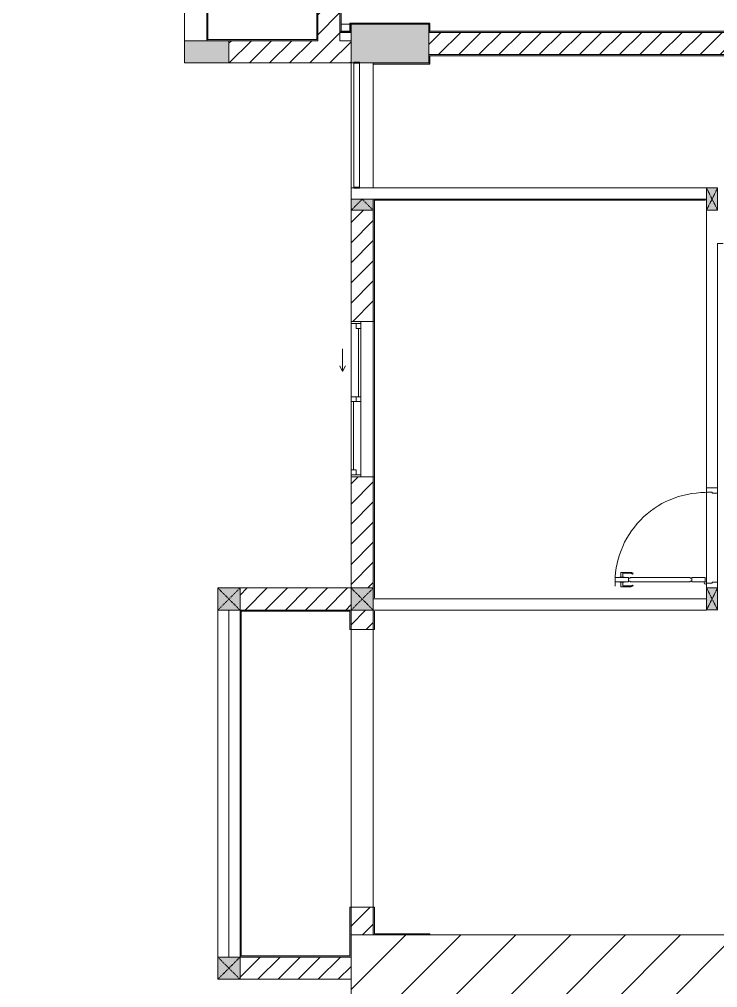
# Model space of a CAD drawing. Header units: millimetres. Extents: x 50254 to 245170, y 481 to 78637.
# Drawn here: x 222282 to 228568, y 61437 to 70155 of the extents above; entities that cross this region are included whole.
import ezdxf

# ---------------------------------------------------------------- set-up
doc = ezdxf.new("R2010")
doc.units = ezdxf.units.MM
doc.linetypes.add('IMPORT-Dash _2_', pattern=[6, 3, -3])
for name, color, linetype, lineweight in [('A-DETL-GENF-6', 20, 'Continuous', 9), ('A-DETL-GENF-7', 53, 'Continuous', 9), ('A-DETL-THIN-2', 151, 'Continuous', 9), ('A-DOOR-5', 53, 'Continuous', 9), ('A-FLOR-1-1', 53, 'Continuous', 9), ('A-FLOR-4', 53, 'Continuous', 9), ('A-FLOR-HRAL-5', 53, 'Continuous', 9), ('A-GLAZ-5', 53, 'Continuous', 9), ('A-WALL-1-1', 53, 'Continuous', 9), ('A-WALL-7', 53, 'Continuous', 9), ('A-WALL-PATT-3', 53, 'Continuous', 9), ('A-WALL-PATT-4', 130, 'Continuous', 9), ('A_1404_dwg-1', 53, 'Continuous', 9), ('I-WALL-1-1', 53, 'Continuous', 9), ('I-WALL-2', 53, 'Continuous', 9), ('S-COLS-1', 130, 'Continuous', 9), ('S-COLS-10', 130, 'IMPORT-Dash _2_', 9), ('S-COLS-2-1', 53, 'Continuous', 9), ('S-COLS-4-1', 53, 'Continuous', 9), ('S-COLS-9', 53, 'Continuous', 9), ('S-COLS-HDLN-2', 53, 'IMPORT-Dash _2_', 9)]:
    doc.layers.add(name, color=color, linetype=linetype, lineweight=lineweight)
pattern_1 = [(45, (0, 0), (-90.50967, 90.50967), [])]

# ---------------------------------------------------------------- blocks, each defined once
blk = doc.blocks.new('A_1404_dwg_NCV_TKTC_KET CAU_rvt-1-TKTC_MB HOÀN THIỆN SÀN TẦNG 3-4-4819833-KeyPlan-CH1')
at = {"layer": 'S-COLS-1'}
for points in [[(107652.6, 69761.9), (108152.6, 69761.9), (108152.6, 70111.9), (107452.6, 70111.9), (107452.6, 69761.9), (107477.5, 69761.9), (107477.5, 69769), (107527.5, 69769), (107527.5, 69761.9)], [(106088.5, 69761.9), (106352.4, 69761.9), (106352.4, 69961.9), (105952.4, 69961.9), (105952.6, 69761.9)]]:
    blk.add_hatch(color=256, dxfattribs=at).paths.add_polyline_path(points)
at = {"layer": 'A-FLOR-1-1'}
for p, q in [((105952.4, 76536.9), (105952.4, 69961.9)), ((107452.4, 68636.5), (107452.4, 65035.3)), ((106252.6, 64835.3), (106252.6, 61713.6))]:
    blk.add_line(p, q, dxfattribs=at)
at = {"layer": 'S-COLS-2-1'}
for p, q in [((107452.6, 70036.9), (107452.6, 69761.9)), ((108152.6, 69836.9), (108152.6, 70036.9)), ((107652.6, 61911.9), (107452.6, 61911.9)), ((107452.6, 61711.9), (107452.6, 61578))]:
    blk.add_line(p, q, dxfattribs=at)
at = {"layer": 'S-COLS-2-1', "flags": 128}
blk.add_lwpolyline([(106152.6, 69961.9), (105952.4, 69961.9), (105952.4, 69761.9), (106352.4, 69761.9), (106352.4, 69961.9)], dxfattribs=at)
blk = doc.blocks.new('A_1404_dwg_DOOR_CW_01 CANH MO-PANEL KINH - DIW_01-900x2200-CỬA GỖ VÂN LAMINATE-553393-TKTC_MB HOÀN THIỆN SÀN TẦNG 3-4-4819840-KeyPlan-CH1')
at = {"layer": 'A-DETL-GENF-7'}
for p, q in [((46582.1, 38482.4), (46582.1, 38521.4)), ((46665.6, 38525.4), (46586.1, 38525.4)), ((46599.1, 38482.4), (46599.1, 38513.4)), ((46603.1, 38517.4), (46665.6, 38517.4)), ((46691.4, 38517.2), (46686.8, 38510.7)), ((46582.1, 38438.4), (46582.1, 38399.4)), ((46665.6, 38395.4), (46586.1, 38395.4)), ((46599.1, 38438.4), (46599.1, 38407.4)), ((46603.1, 38403.4), (46665.6, 38403.4)), ((46691.4, 38403.5), (46686.8, 38410.1))]:
    blk.add_line(p, q, dxfattribs=at)
at = {"layer": 'A-DETL-GENF-7', "flags": 128}
for points in [[(46530.6, 38440.4), (46530.6, 38480.4), (46650.6, 38480.4), (46650.6, 38440.4)], [(46610.3, 38482.4), (46610.3, 38480.4), (46570.8, 38480.4), (46570.8, 38482.4)], [(47206.6, 38474.4), (47206.6, 38480.4), (46664.6, 38480.4), (46664.6, 38474.4), (46650.6, 38474.4), (46650.6, 38446.4), (46664.6, 38446.4), (46664.6, 38440.4), (47206.6, 38440.4), (47206.6, 38446.4), (47220.6, 38446.4), (47220.6, 38474.4)], [(47220.6, 38480.4), (47220.6, 38440.4), (47340.6, 38440.4), (47340.6, 38480.4)], [(46610.3, 38438.4), (46610.3, 38440.4), (46570.8, 38440.4), (46570.8, 38438.4)]]:
    blk.add_lwpolyline(points, close=True, dxfattribs=at)
at = {"layer": 'A-DETL-GENF-7'}
blk.add_circle((47342.6, 38430.4), 10, dxfattribs=at)
for centre, radius, start, end in [((47342.6, 38430.4), 814, 90, 182), ((46586.1, 38521.4), 4, 90, 180), ((46603.1, 38513.4), 4, 90, 180), ((46665.6, 38480.4), 45, 55, 90), ((46665.6, 38480.4), 37, 55, 90), ((46586.1, 38399.4), 4, 180, 270), ((46603.1, 38407.4), 4, 180, 270), ((46665.6, 38440.4), 37, 270, 305), ((46665.6, 38440.4), 45, 270, 305)]:
    blk.add_arc(centre, radius, start, end, dxfattribs=at)
at = {"layer": 'A-DOOR-5'}
blk.add_line((47352.6, 38430.4), (47352.6, 38455.4), dxfattribs=at)
at = {"layer": 'A-DOOR-5', "flags": 128}
for points in [[(47452.6, 39237.4), (47452.6, 39287.4), (47352.6, 39287.4), (47352.6, 39247.4), (47402.6, 39247.4), (47402.6, 39237.4)], [(47452.6, 38387.4), (47452.6, 38437.4), (47402.6, 38437.4), (47402.6, 38427.4), (47352.6, 38427.4), (47352.6, 38387.4)]]:
    blk.add_lwpolyline(points, close=True, dxfattribs=at)
blk = doc.blocks.new('A_1404_dwg_Railing - 50 x 10mm-901205-TKTC_MB HOÀN THIỆN SÀN TẦNG 3-4-4819861-KeyPlan-CH1')
at = {"layer": 'A-FLOR-HRAL-5', "flags": 128}
blk.add_lwpolyline([(107527.5, 69769), (107477.5, 69769), (107477.5, 69759), (107527.5, 69759)], close=True, dxfattribs=at)
blk = doc.blocks.new('A_1404_dwg_Railing - Railing-883597-TKTC_MB HOÀN THIỆN SÀN TẦNG 3-4-4819889-KeyPlan-CH1')
at = {"layer": 'A-FLOR-HRAL-5'}
for p, q in [((107477.5, 69759), (107477.5, 68644)), ((107527.5, 68644), (107527.5, 69759))]:
    blk.add_line(p, q, dxfattribs=at)
for p in [(0, 0), (0, -1125)]:
    blk.add_blockref('A_1404_dwg_Railing - 50 x 10mm-901205-TKTC_MB HOÀN THIỆN SÀN TẦNG 3-4-4819861-KeyPlan-CH1', p)
blk = doc.blocks.new('A_1404_dwg_G1_SOF - BO TRU - 100x200-745959-TKTC_MB HOÀN THIỆN SÀN TẦNG 3-4-4819847-KeyPlan-CH1')
at = {"layer": 'S-COLS-1'}
blk.add_hatch(color=256, dxfattribs=at).paths.add_polyline_path([(111052.6, 40036.9), (111052.6, 40236.9), (110952.6, 40236.9), (110952.6, 40036.9)])
at = {"layer": 'S-COLS-9', "flags": 128}
blk.add_lwpolyline([(110952.6, 40036.9), (111052.6, 40036.9), (111052.6, 40236.9), (110952.6, 40236.9)], close=True, dxfattribs=at)
at = {"layer": 'S-COLS-HDLN-2'}
for p, q in [((110952.6, 40036.9), (111052.6, 40236.9)), ((111052.6, 40036.9), (110952.6, 40236.9))]:
    blk.add_line(p, q, dxfattribs=at)
blk = doc.blocks.new('A_1404_dwg_NCV_TKTC_TANG 3 - 4_rvt-1-TKTC_MB HOÀN THIỆN SÀN TẦNG 3-4-4819943-KeyPlan-CH1')
at = {"layer": 'A-WALL-PATT-4'}
h = blk.add_hatch(color=256, dxfattribs=at)
h.paths.add_polyline_path([(107142.6, 69961.9), (107152.6, 69961.9), (107152.6, 70362.4), (107142.6, 70360.3), (107142.6, 69971.9)])
h.paths.add_polyline_path([(107142.6, 72862.4), (107152.6, 72862.4), (107152.6, 73226.9), (107142.6, 73226.9)])
h = blk.add_hatch(color=256, dxfattribs=at)
h.paths.add_polyline_path([(107362.6, 70046.9), (107362.6, 70362.4), (107352.6, 70362.4), (107352.6, 70046.9)])
h.paths.add_polyline_path([(107352.6, 72862.4), (107362.6, 72862.4), (107362.6, 73226.9), (107352.6, 73226.9)])
for points in [[(107452.6, 70046.9), (107451.8, 70121.9), (107442.6, 70121.9), (107442.6, 70046.9)], [(108162.6, 70111.9), (108162.6, 70121.9), (107452.6, 70121.9), (107452.6, 70111.9), (108152.6, 70111.9)], [(108162.6, 70036.9), (108162.6, 70111.9), (108152.6, 70111.9), (108152.6, 70036.9)], [(107362.6, 70036.9), (107452.6, 70036.9), (107452.6, 70046.9), (107352.6, 70046.9), (107352.6, 70036.9)], [(110342.6, 70036.9), (114142.6, 70036.9), (114142.6, 70046.9), (108162.6, 70046.9), (108162.6, 70036.9), (109764.9, 70036.9)], [(107142.6, 69961.9), (107142.6, 69971.9), (106152.6, 69971.9), (106152.6, 69961.9), (106352.4, 69961.9)], [(109764.9, 69826.9), (111752.6, 69826.9), (111752.6, 69836.9), (108152.6, 69836.9), (108152.6, 69826.9), (108162.6, 69826.9)], [(107652.6, 69751.9), (108152.6, 69751.9), (108152.6, 69761.9), (107652.6, 69761.9)], [(108162.6, 69751.9), (108162.6, 69826.9), (108152.6, 69826.9), (108152.6, 69751.9)], [(107662.6, 68526.9), (110652.6, 68526.9), (110652.6, 68536.9), (107652.6, 68536.9), (107652.6, 68526.9)], [(106452.6, 64826.9), (107442.6, 64826.9), (107442.6, 64836.9), (106452.6, 64835.3)], [(108162.6, 61912), (108162.6, 61922), (107662.6, 61922), (107662.6, 61912), (108152.6, 61912)], [(107442.6, 61711.9), (107442.6, 61721.9), (106452.6, 61721.9), (106452.6, 61711.9)]]:
    blk.add_hatch(color=256, dxfattribs=at).paths.add_polyline_path(points)
h = blk.add_hatch(color=256, dxfattribs=at)
h.paths.add_polyline_path([(107652.6, 64936.9), (107662.6, 64936.9), (107662.6, 66035.3), (107652.6, 66035.3), (107652.6, 65035.3)])
h.paths.add_polyline_path([(107652.6, 67435.3), (107662.6, 67435.3), (107662.6, 68526.9), (107652.6, 68526.9), (107652.6, 68435.3)])
h = blk.add_hatch(color=256, dxfattribs=at)
h.paths.add_polyline_path([(107452.6, 61711.9), (107452.6, 62160.3), (107442.6, 62160.3), (107442.6, 61711.9)])
h.paths.add_polyline_path([(107442.6, 64660.3), (107452.6, 64660.3), (107452.6, 64836.9), (107442.6, 64835.3)])
h = blk.add_hatch(color=256, dxfattribs=at)
h.paths.add_polyline_path([(107662.6, 61912), (107662.6, 62160.3), (107652.6, 62160.3), (107652.6, 61912)])
h.paths.add_polyline_path([(107652.6, 64660.3), (107662.6, 64660.3), (107662.6, 64826.9), (107652.6, 64826.9)])
at = {"layer": 'A-FLOR-4'}
for p, q in [((107362.6, 70111.9), (107442.6, 70111.9)), ((110652.6, 65077.4), (110652.6, 65897.4)), ((110752.6, 65887.4), (110752.6, 65087.4)), ((107652.6, 64835.3), (107652.6, 64826.9)), ((107652.6, 64660.3), (107652.6, 62160.3))]:
    blk.add_line(p, q, dxfattribs=at)
at = {"layer": 'A-FLOR-4', "flags": 128}
blk.add_lwpolyline([(107452.6, 64660.3), (107452.6, 62160.3), (107652.6, 62160.3), (107652.6, 64660.3)], close=True, dxfattribs=at)
at = {"layer": 'A-WALL-1-1'}
for p, q in [((110652.6, 68636.9), (107527.5, 68636.9)), ((107452.6, 68536.9), (107652.6, 68536.9)), ((107652.6, 68536.9), (110652.6, 68536.9)), ((110652.6, 65937.4), (110752.6, 65937.4)), ((110752.6, 65037.4), (110652.6, 65037.4)), ((107652.6, 64936.9), (107652.6, 64836.9)), ((110652.5, 64936.9), (107652.6, 64936.9)), ((110752.6, 64836.9), (110752.6, 64936.9)), ((107652.6, 64836.9), (110652.5, 64836.9))]:
    blk.add_line(p, q, dxfattribs=at)
at = {"layer": 'A-WALL-1-1', "flags": 128}
blk.add_lwpolyline([(107477.5, 68636.9), (107452.6, 68636.9), (107452.6, 68536.9)], dxfattribs=at)
at = {"layer": 'A-WALL-7'}
for p, q in [((107527.5, 69761.9), (107652.6, 69761.9)), ((107652.6, 69751.9), (107652.6, 68636.9)), ((110652.6, 68436.9), (110652.6, 65937.4)), ((110652.6, 65077.4), (110652.6, 65897.4)), ((110752.6, 65887.4), (110752.6, 65087.4)), ((110752.6, 64936.9), (110752.6, 65037.4))]:
    blk.add_line(p, q, dxfattribs=at)
at = {"layer": 'A-WALL-7', "flags": 128}
for points in [[(107452.6, 68636.9), (107452.6, 69761.9), (107477.5, 69761.9)], [(110752.6, 65937.4), (110752.6, 68127), (110752.6, 68136.9), (110802.6, 68136.9)]]:
    blk.add_lwpolyline(points, dxfattribs=at)
at = {"layer": 'I-WALL-1-1'}
for p, q in [((110652.6, 68536.9), (107652.6, 68536.9)), ((107652.6, 65035.3), (107652.6, 64936.9)), ((107652.6, 64936.9), (107662.6, 64936.9)), ((107452.6, 64836.9), (107442.6, 64836.9))]:
    blk.add_line(p, q, dxfattribs=at)
at = {"layer": 'I-WALL-1-1', "flags": 128}
for points in [[(106152.6, 69961.9), (107142.6, 69961.9), (107152.6, 69961.9), (107152.6, 70362.4), (107142.6, 70362.4), (107142.6, 69971.9), (106152.6, 69971.9)], [(108162.6, 70046.9), (108162.6, 70111.9), (108162.6, 70121.9), (107452.6, 70121.9), (107442.6, 70121.9), (107442.6, 70046.9), (107362.6, 70046.9), (107362.6, 70362.4), (107352.6, 70362.4), (107352.6, 70046.9), (107352.6, 70036.9), (107452.6, 70036.9), (107452.6, 70046.9), (107452.6, 70111.9), (108152.6, 70111.9), (108152.6, 70036.9), (108162.6, 70036.9), (114142.6, 70036.9), (114152.6, 70036.9), (114152.6, 70187.4), (114142.6, 70187.4), (114142.6, 70046.9)]]:
    blk.add_lwpolyline(points, close=True, dxfattribs=at)
for points in [[(111752.6, 69826.9), (111752.6, 69836.9), (108152.6, 69836.9), (108152.6, 69826.9), (108152.6, 69761.9), (107652.6, 69761.9), (107652.6, 69751.9), (108152.6, 69751.9), (108162.6, 69751.9), (108162.6, 69826.9), (111742.6, 69826.9), (111742.6, 69637), (111752.6, 69637)], [(107652.6, 68536.9), (107652.6, 68526.9), (107652.6, 68435.3)], [(107652.6, 68435.3), (107652.6, 67435.3), (107662.6, 67435.3), (107662.6, 68526.9), (110642.6, 68526.9)], [(107662.6, 64946.9), (107662.6, 66035.3), (107652.6, 66035.3), (107652.6, 65035.3)], [(107442.6, 64836.9), (106452.6, 64836.9), (106452.6, 64826.9), (107442.6, 64826.9), (107442.6, 64660.3), (107452.6, 64660.3), (107452.6, 64835.3)], [(107652.6, 64826.9), (107652.6, 64660.3), (107662.6, 64660.3), (107662.6, 64826.9)], [(107452.6, 61911.9), (107452.6, 62160.3), (107442.6, 62160.3), (107442.6, 61721.9), (106452.6, 61721.9), (106452.6, 61711.9)], [(108162.6, 61912), (108162.6, 61922), (107662.6, 61922), (107662.6, 62160.3), (107652.6, 62160.3), (107652.6, 61912), (107662.6, 61912), (108152.6, 61912)], [(106452.6, 61711.9), (107442.6, 61711.9), (107452.6, 61711.9)]]:
    blk.add_lwpolyline(points, dxfattribs=at)
at = {"layer": 'I-WALL-2'}
for p, q in [((106162.6, 73026.9), (106162.6, 69971.9)), ((107652.6, 66035.3), (107652.6, 67435.3)), ((107662.6, 67435.3), (107662.6, 66035.3)), ((106452.6, 61721.9), (106452.6, 64826.9)), ((106462.6, 64826.9), (106462.6, 61721.9))]:
    blk.add_line(p, q, dxfattribs=at)
at = {"layer": 'I-WALL-2', "flags": 128}
blk.add_lwpolyline([(106152.6, 69971.9), (106152.6, 73036.9), (106162.6, 73036.9)], dxfattribs=at)
for name, p in [('A_1404_dwg_Railing - Railing-883597-TKTC_MB HOÀN THIỆN SÀN TẦNG 3-4-4819889-KeyPlan-CH1', (0, 0)), ('A_1404_dwg_DOOR_CW_01 CANH MO-PANEL KINH - DIW_01-900x2200-CỬA GỖ VÂN LAMINATE-553393-TKTC_MB HOÀN THIỆN SÀN TẦNG 3-4-4819840-KeyPlan-CH1', (63300, 26650))]:
    blk.add_blockref(name, p)
at = {"rotation": 180}
for p in [(221705.1, 108673.9), (221705.1, 105073.9)]:
    blk.add_blockref('A_1404_dwg_G1_SOF - BO TRU - 100x200-745959-TKTC_MB HOÀN THIỆN SÀN TẦNG 3-4-4819847-KeyPlan-CH1', p, dxfattribs=at)
blk = doc.blocks.new('A_1404_dwg_1_FAMILY RVT - W01-WxH 1400x1400xmm-389822-TKTC_MB HOÀN THIỆN SÀN TẦNG 3-4-4819949-KeyPlan-CH1')
at = {"layer": 'A-GLAZ-5'}
for p, q in [((50000.9, 78313.1), (50204.1, 78313.1)), ((49052.5, 78236.9), (49052.5, 78036.9)), ((49071.5, 78236.9), (49071.5, 78148)), ((49116, 78214.7), (49730.3, 78214.7)), ((49730.3, 78236.9), (49774.7, 78236.9)), ((50433.4, 78236.9), (50433.4, 78148)), ((49774.7, 78192.5), (49730.3, 78192.5)), ((49774.7, 78170.3), (50389, 78170.3))]:
    blk.add_line(p, q, dxfattribs=at)
at = {"layer": 'A-GLAZ-5', "flags": 128}
for points in [[(50051.7, 78338.5), (50000.9, 78313.1), (50051.7, 78287.7)], [(50452.5, 78036.9), (50452.5, 78236.9), (49052.5, 78236.9), (49116, 78236.9)], [(49730.3, 78148), (49730.3, 78236.9), (49116, 78236.9), (49116, 78192.5), (49071.5, 78192.5)], [(49774.7, 78148), (49774.7, 78236.9), (50433.4, 78236.9), (50452.5, 78236.9)], [(49052.5, 78148), (49071.5, 78148), (49730.3, 78148), (49774.7, 78148), (50389, 78148), (50452.5, 78148)], [(50433.4, 78192.5), (50389, 78192.5), (50389, 78148)]]:
    blk.add_lwpolyline(points, dxfattribs=at)
blk = doc.blocks.new('A_1404_dwg_G1_SOF - BO TRU - 200x200-V42-TKTC_MB HOÀN THIỆN SÀN TẦNG 3-4-4820022-KeyPlan-CH1')
at = {"layer": 'S-COLS-10'}
blk.add_hatch(color=256, dxfattribs=at).paths.add_polyline_path([(118702.6, 17236.9), (118702.6, 17436.9), (118502.6, 17436.9), (118502.6, 17236.9)])
at = {"layer": 'S-COLS-4-1', "flags": 128}
blk.add_lwpolyline([(118702.6, 17436.9), (118702.6, 17236.9), (118502.6, 17236.9), (118502.6, 17436.9)], close=True, dxfattribs=at)
at = {"layer": 'S-COLS-HDLN-2'}
for p, q in [((118502.6, 17436.9), (118702.6, 17236.9)), ((118702.6, 17436.9), (118502.6, 17236.9))]:
    blk.add_line(p, q, dxfattribs=at)
blk = doc.blocks.new('A_1404_dwg_G1_SOF - BO TRU - 200x200-V51-TKTC_MB HOÀN THIỆN SÀN TẦNG 3-4-4820031-KeyPlan-CH1')
at = {"layer": 'S-COLS-10'}
blk.add_hatch(color=256, dxfattribs=at).paths.add_polyline_path([(106252.6, 64835.3), (106452.6, 64836.9), (106452.6, 65035.3), (106252.6, 65035.3), (106252.6, 64836.9)])
at = {"layer": 'S-COLS-4-1', "flags": 128}
blk.add_lwpolyline([(106452.6, 64835.3), (106252.6, 64835.3), (106252.6, 65035.3), (106452.6, 65035.3), (106452.6, 64836.9)], dxfattribs=at)
at = {"layer": 'S-COLS-HDLN-2'}
for p, q in [((106252.6, 65035.3), (106452.6, 64835.3)), ((106452.6, 65035.3), (106252.6, 64835.3))]:
    blk.add_line(p, q, dxfattribs=at)
blk = doc.blocks.new('A_1404_dwg_G1_SOF - BO TRU - 200x200-V54-TKTC_MB HOÀN THIỆN SÀN TẦNG 3-4-4820034-KeyPlan-CH1')
at = {"layer": 'S-COLS-10'}
blk.add_hatch(color=256, dxfattribs=at).paths.add_polyline_path([(107652.6, 68435.3), (107652.6, 68536.9), (107452.6, 68536.9), (107452.6, 68435.3)])
at = {"layer": 'S-COLS-4-1', "flags": 128}
blk.add_lwpolyline([(107652.6, 68435.3), (107452.6, 68435.3), (107452.6, 68536.9)], dxfattribs=at)
at = {"layer": 'S-COLS-HDLN-2'}
for p, q in [((107554.2, 68536.9), (107452.6, 68435.3)), ((107550.9, 68536.9), (107652.6, 68435.3))]:
    blk.add_line(p, q, dxfattribs=at)
blk = doc.blocks.new('A_1404_dwg_G1_SOF - BO TRU - 200x200-V118-TKTC_MB HOÀN THIỆN SÀN TẦNG 3-4-4820040-KeyPlan-CH1')
at = {"layer": 'S-COLS-10'}
blk.add_hatch(color=256, dxfattribs=at).paths.add_polyline_path([(107652.6, 64835.3), (107652.6, 65035.3), (107452.6, 65035.3), (107452.6, 64835.3)])
at = {"layer": 'S-COLS-4-1'}
blk.add_line((107652.6, 64835.3), (107452.6, 64835.3), dxfattribs=at)
at = {"layer": 'S-COLS-4-1', "flags": 128}
blk.add_lwpolyline([(107452.6, 64836.9), (107452.6, 65035.3), (107652.6, 65035.3)], dxfattribs=at)
at = {"layer": 'S-COLS-HDLN-2'}
for p, q in [((107452.6, 65035.3), (107652.6, 64835.3)), ((107652.6, 65035.3), (107452.6, 64835.3))]:
    blk.add_line(p, q, dxfattribs=at)
blk = doc.blocks.new('A_1404_dwg-4819832-KeyPlan-CH1')
at = {"layer": 'A-WALL-PATT-3'}
h = blk.add_hatch(dxfattribs=at)
h.set_pattern_fill('FP_22', color=256, style=0, pattern_type=2)
h.set_pattern_definition(pattern_1)
h.paths.add_polyline_path([(107152.6, 69961.9), (107352.6, 69961.9), (107351.8, 70360.3), (107152.6, 70360.3)])
h.paths.add_polyline_path([(107152.6, 72861.9), (107352.6, 72862.4), (107351.8, 73236.9), (107152.6, 73236.9), (107152.6, 72862.4)])
h = blk.add_hatch(dxfattribs=at)
h.set_pattern_fill('FP_22', color=256, style=0, pattern_type=2)
h.set_pattern_definition(pattern_1)
h.paths.add_polyline_path([(108162.6, 69836.9), (111552.6, 69836.9), (111552.6, 70036.9), (108152.6, 70036.9), (108152.6, 69836.9)])
h = blk.add_hatch(dxfattribs=at)
h.set_pattern_fill('FP_22', color=256, style=0, pattern_type=2)
h.set_pattern_definition(pattern_1)
h.paths.add_polyline_path([(107452.6, 69761.9), (107452.6, 69961.9), (106352.4, 69961.9), (106352.4, 69761.9), (107352.6, 69761.9)])
h = blk.add_hatch(dxfattribs=at)
h.set_pattern_fill('FP_22', color=256, style=0, pattern_type=2)
h.set_pattern_definition(pattern_1)
h.paths.add_polyline_path([(107652.6, 65035.3), (107652.6, 66035.3), (107452.6, 66035.3), (107452.6, 65035.3)])
h.paths.add_polyline_path([(107652.6, 67435.3), (107652.6, 68435.3), (107452.6, 68435.3), (107452.6, 67435.3)])
h = blk.add_hatch(dxfattribs=at)
h.set_pattern_fill('FP_22', color=256, style=0, pattern_type=2)
h.set_pattern_definition(pattern_1)
h.paths.add_polyline_path([(106452.6, 64836.9), (107452.6, 64836.9), (107452.6, 65035.3), (106452.6, 65035.3)])
h = blk.add_hatch(dxfattribs=at)
h.set_pattern_fill('FP_22', color=256, style=0, pattern_type=2)
h.set_pattern_definition(pattern_1)
h.paths.add_polyline_path([(107452.6, 61911.9), (107652.6, 61912), (107652.6, 62160.3), (107452.6, 62160.3)])
h.paths.add_polyline_path([(107452.6, 64660.3), (107652.6, 64660.3), (107652.6, 64835.3), (107452.6, 64835.3), (107452.6, 64826.9)])
h = blk.add_hatch(dxfattribs=at)
h.set_pattern_fill('FP_22', color=256, style=0, pattern_type=2)
h.set_pattern_definition(pattern_1)
h.paths.add_polyline_path([(107452.6, 61511.9), (107452.6, 61711.9), (106452.6, 61711.9), (106452.6, 61511.9)])
at = {"layer": 'A-WALL-1-1'}
for p, q in [((108152.6, 70036.9), (108152.6, 69836.9)), ((106352.4, 69961.9), (106352.4, 69761.9)), ((107452.6, 69761.9), (107452.6, 69961.9)), ((106352.4, 69761.9), (107452.6, 69761.9)), ((107452.6, 68435.3), (107452.6, 67435.3)), ((107452.6, 61911.9), (107652.6, 61911.9)), ((107452.6, 61578), (107452.6, 61711.9)), ((106452.6, 61511.9), (107452.6, 61511.9))]:
    blk.add_line(p, q, dxfattribs=at)
at = {"layer": 'A-WALL-1-1', "flags": 128}
for points in [[(107452.6, 69961.9), (107352.6, 69961.9), (107352.6, 70036.9)], [(107452.6, 66035.3), (107452.6, 65035.3), (106452.6, 65035.3)]]:
    blk.add_lwpolyline(points, dxfattribs=at)
at = {"layer": 'A-WALL-7'}
for p, q in [((105952.6, 69961.9), (105952.6, 73036.9)), ((106252.6, 61711.9), (106252.6, 64835.3)), ((106352.6, 64835.3), (106352.6, 61711.9))]:
    blk.add_line(p, q, dxfattribs=at)
for name, p in [('A_1404_dwg_NCV_TKTC_KET CAU_rvt-1-TKTC_MB HOÀN THIỆN SÀN TẦNG 3-4-4819833-KeyPlan-CH1', (0, 0)), ('A_1404_dwg_NCV_TKTC_TANG 3 - 4_rvt-1-TKTC_MB HOÀN THIỆN SÀN TẦNG 3-4-4819943-KeyPlan-CH1', (0, 0)), ('A_1404_dwg_G1_SOF - BO TRU - 200x200-V54-TKTC_MB HOÀN THIỆN SÀN TẦNG 3-4-4820034-KeyPlan-CH1', (0, 0)), ('A_1404_dwg_G1_SOF - BO TRU - 200x200-V51-TKTC_MB HOÀN THIỆN SÀN TẦNG 3-4-4820031-KeyPlan-CH1', (0, 0)), ('A_1404_dwg_G1_SOF - BO TRU - 200x200-V118-TKTC_MB HOÀN THIỆN SÀN TẦNG 3-4-4820040-KeyPlan-CH1', (0, 0)), ('A_1404_dwg_G1_SOF - BO TRU - 200x200-V42-TKTC_MB HOÀN THIỆN SÀN TẦNG 3-4-4820022-KeyPlan-CH1', (-12250, 44275))]:
    blk.add_blockref(name, p)
at = {"rotation": 90}
blk.add_blockref('A_1404_dwg_1_FAMILY RVT - W01-WxH 1400x1400xmm-389822-TKTC_MB HOÀN THIỆN SÀN TẦNG 3-4-4819949-KeyPlan-CH1', (185689.5, 16982.8), dxfattribs=at)

msp = doc.modelspace()

# ---------------------------------------------------------------- hatches: boundary and pattern name
at = {"layer": 'A-DETL-GENF-6'}
h = msp.add_hatch(dxfattribs=at)
h.set_pattern_fill('FP_23', color=256, style=0, pattern_type=2)
h.set_pattern_definition([(45, (117815.8, 0), (-247.4874, 247.4874), [])])
h.paths.add_polyline_path([(229068.4, 23336.9), (229258.4, 23336.9), (229258.4, 24536.9), (234268.4, 24536.9), (234268.4, 33536.9), (226078.4, 33536.9), (226078.4, 23336.9), (229058.4, 23336.9)])
h.paths.add_polyline_path([(221068.4, 23336.9), (221068.4, 23336.9), (221068.4, 24536.9), (225858.4, 24536.9), (225858.4, 33536.9), (217888.4, 33536.9), (217888.4, 24536.9), (217793.4, 24536.9), (217793.4, 23336.9), (220868.4, 23336.9)])
h.paths.add_polyline_path([(212668.4, 23336.9), (212943.3, 23336.9), (212943.3, 24536.9), (217658.4, 24537.4), (217658.4, 33536.9), (209533.3, 33536.9), (209533.3, 24536.9), (209468.3, 24536.5), (209468.4, 23336.9), (212668.3, 23336.9)])
h.paths.add_polyline_path([(186539.4, 23336.9), (187068.4, 23336.9), (187068.4, 24536.9), (187003.4, 24537.4), (187003.4, 33536.9), (178583.4, 33536.9), (178583.4, 24536.9), (183593.4, 24536.9), (183593.4, 23336.9), (183868.4, 23336.9)])
h.paths.add_polyline_path([(170368.4, 23336.9), (170753.4, 23336.9), (170753.4, 24536.9), (170688.4, 24536.9), (170688.4, 33536.9), (162268.4, 33536.9), (162268.4, 24536.9), (167278.4, 24536.9), (167278.4, 23336.9), (170143.4, 23336.9)])
h.paths.add_polyline_path([(225968.4, 53311.9), (234268.4, 53311.9), (234268.3, 61911.9), (225268.4, 61911.9), (225268.4, 56835.3), (224068.4, 56833.3), (224068.4, 53311.9), (225478.4, 53311.9)])
h.paths.add_polyline_path([(165768.3, 53311.9), (172468.4, 53311.9), (172468.4, 56835.3), (171268.4, 56835.3), (171268.3, 61911.9), (162268.4, 61911.9), (162268.4, 53311.9), (164568.4, 53311.9)])

# ---------------------------------------------------------------- linework, layer by layer
at = {"layer": 'A-DETL-THIN-2'}
for p, q in [((225268.4, 61911.9), (225268.4, 56835.3)), ((234268.4, 61911.9), (225268.4, 61911.9))]:
    msp.add_line(p, q, dxfattribs=at)

# ---------------------------------------------------------------- block references
at = {"layer": 'A_1404_dwg-1'}
msp.add_blockref('A_1404_dwg-4819832-KeyPlan-CH1', (117815.8, 0), dxfattribs=at)

doc.saveas('drawing.dxf')
